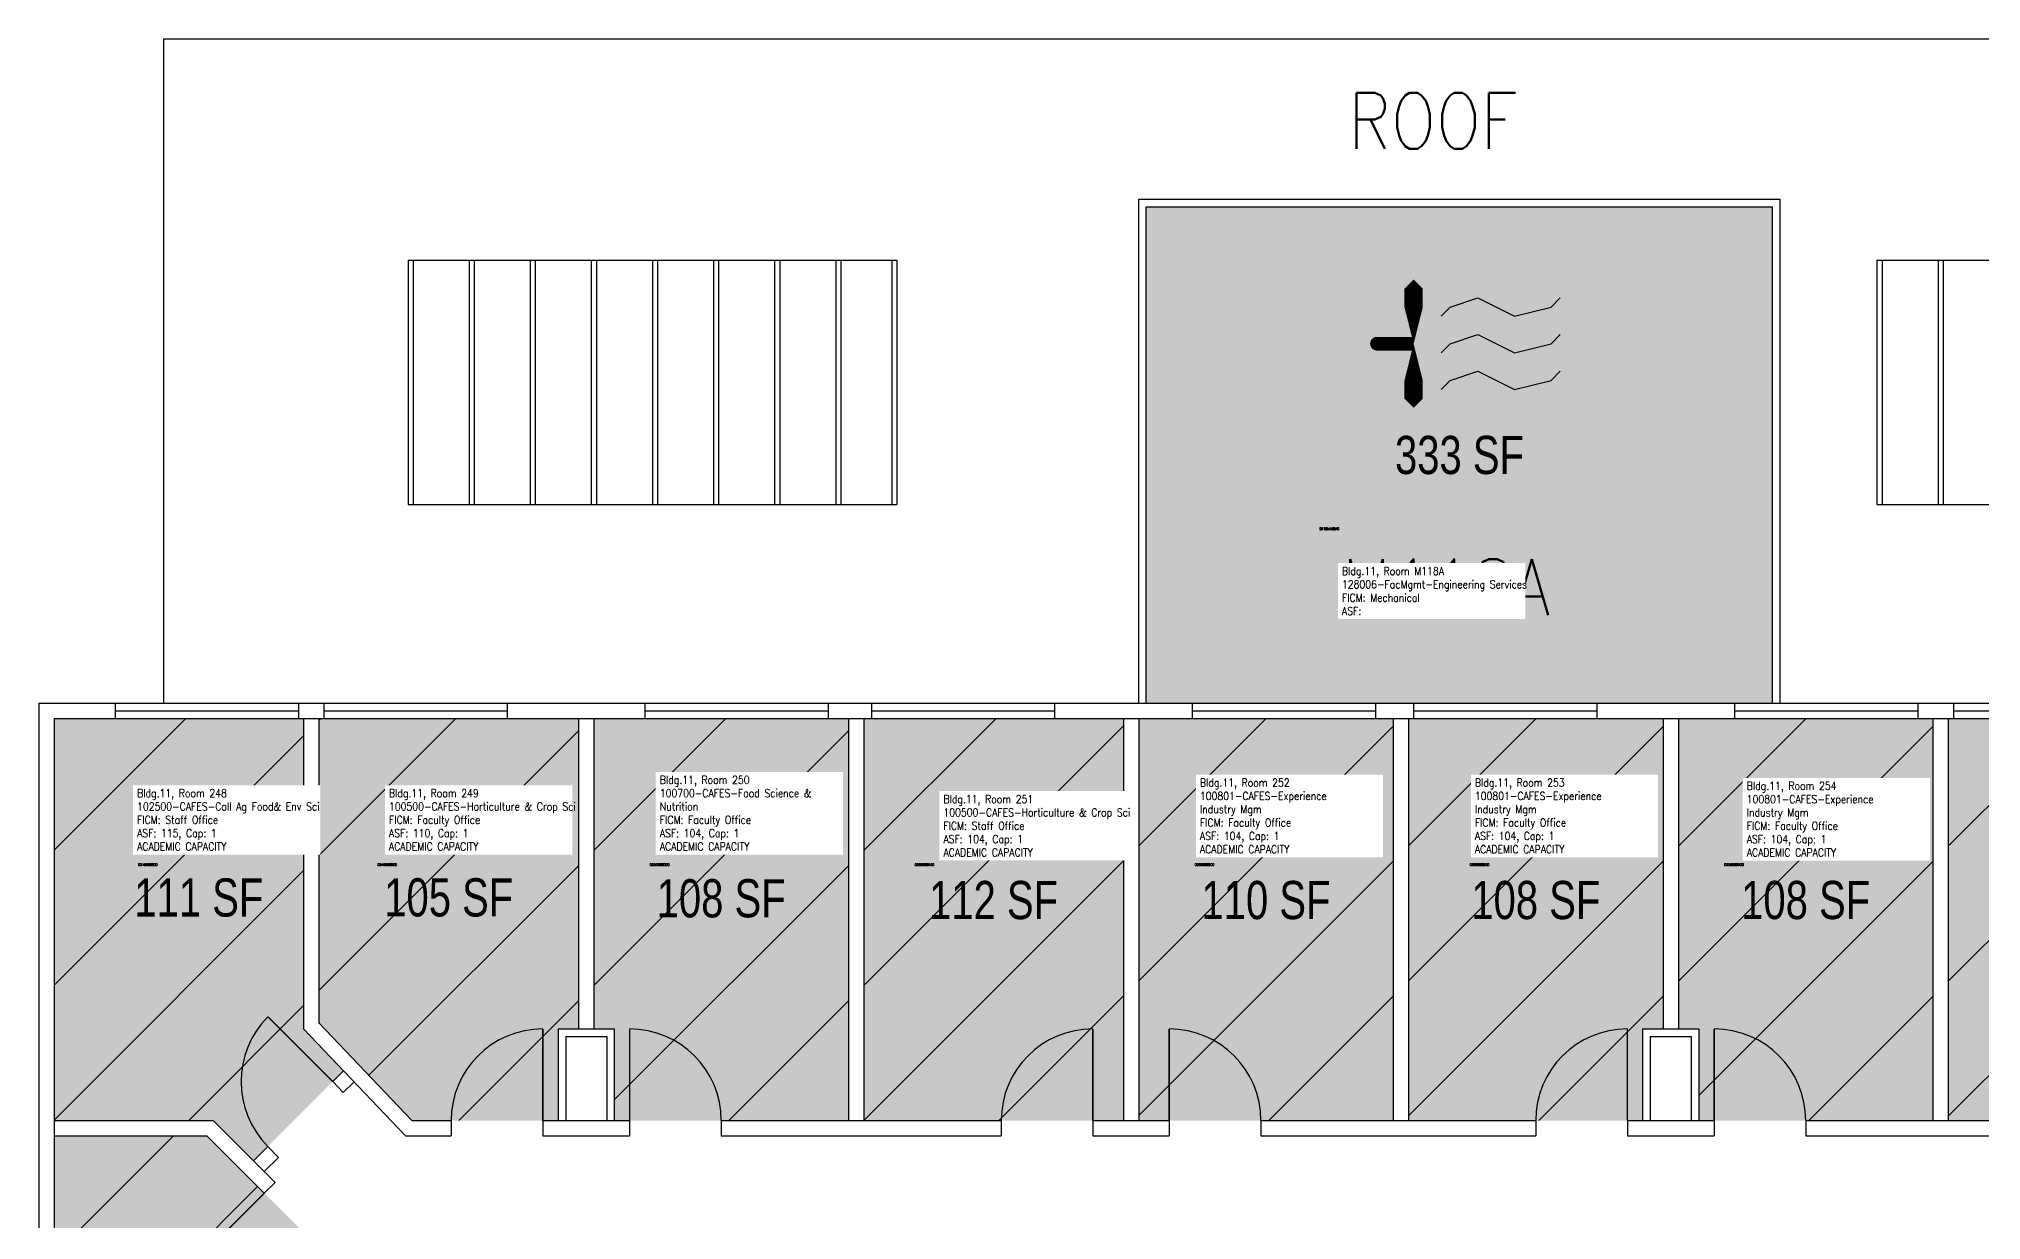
# Model space of a CAD drawing. Header units: inches. Extents: x -5 to 1845, y -233 to 2388.
# Drawn here: x -5 to 758, y 1924 to 2388 of the extents above; entities that cross this region are included whole.
import ezdxf
from ezdxf.enums import TextEntityAlignment as Align

# ---------------------------------------------------------------- set-up
doc = ezdxf.new("R2010")
doc.units = ezdxf.units.IN
doc.header["$LTSCALE"] = 0.25
doc.header["$MEASUREMENT"] = 0
doc.layers.get('0').update_dxf_attribs({"linetype": 'CONTINUOUS'})
for name, color, linetype in [('A-DOOR', 2, 'CONTINUOUS'), ('A-GLAZ', 1, 'CONTINUOUS'), ('A-GLAZ-SILL', 2, 'CONTINUOUS'), ('A-IDEN-ICON', 4, 'CONTINUOUS'), ('A-IDEN-RNUM', 7, 'CONTINUOUS'), ('A-IDEN-SNUM', 4, 'CONTINUOUS'), ('A-IDEN-VNUM', 4, 'CONTINUOUS'), ('A-ROOF', 2, 'CONTINUOUS'), ('A-WALL', 5, 'CONTINUOUS'), ('AREA-TEXT', 3, 'CONTINUOUS'), ('Rooms-Capacity', 4, 'CONTINUOUS'), ('Rooms-Category-Color', 7, 'CONTINUOUS'), ('Rooms-College-Color', 7, 'CONTINUOUS'), ('Rooms-Department-Color', 7, 'CONTINUOUS'), ('Rooms-Division-Color', 7, 'CONTINUOUS'), ('Rooms-Information', 7, 'CONTINUOUS')]:
    doc.layers.add(name, color=color, linetype=linetype)
doc.styles.add('AREA', font='arial.ttf', dxfattribs={"width": 0.75, "height": 24})
doc.styles.add('ROOMSNUMBER', font='txt.shx', dxfattribs={"height": 0.03})
doc.styles.add('ROOMVNUMBER', font='simplex.shx', dxfattribs={"width": 0.85})

# ---------------------------------------------------------------- blocks, each defined once
blk = doc.blocks.new('CPMECH')
for p, q in [((0.015, 0.035), (0.045, 0.045)), ((0.045, 0.045), (0.085, 0.025)), ((0.125, 0.035), (0.135, 0.045)), ((0.005, 0.025), (0.015, 0.035)), ((0.085, 0.025), (0.125, 0.035)), ((0.015, -0.005), (0.045, 0.005)), ((0.045, 0.005), (0.085, -0.015)), ((0.125, -0.005), (0.135, 0.005)), ((0.005, -0.015), (0.015, -0.005)), ((0.085, -0.015), (0.125, -0.005)), ((0.015, -0.045), (0.045, -0.035)), ((0.045, -0.035), (0.085, -0.055)), ((0.125, -0.045), (0.135, -0.035)), ((0.005, -0.055), (0.015, -0.045)), ((0.085, -0.055), (0.125, -0.045))]:
    blk.add_line(p, q)
for points in [[(-0.025, -0.005, 0, 0.02, 0), (-0.025, 0.035, 0.02, 0.02, 0), (-0.025, 0.055, 0.02, 0, 0), (-0.025, 0.065, 0, 0, 0)], [(-0.025, -0.005, 0, 0.02, 0), (-0.025, -0.045, 0.02, 0.02, 0), (-0.025, -0.065, 0.02, 0, 0), (-0.025, -0.075, 0, 0, 0)]]:
    blk.add_lwpolyline(points, format="xyseb")
at = {"const_width": 0.0075}
blk.add_lwpolyline([(-0.0682, -0.0069, 1), (-0.0618, -0.0031, 1)], format="xyb", close=True, dxfattribs=at)
at = {"const_width": 0.015}
blk.add_lwpolyline([(-0.025, -0.005), (-0.065, -0.005)], dxfattribs=at)

msp = doc.modelspace()

# ---------------------------------------------------------------- hatches: boundary and pattern name
at = {"layer": 'Rooms-Capacity'}
h = msp.add_hatch(dxfattribs=at)
h.set_pattern_fill('ANSI31', color=256, scale=300, style=0)
h.paths.add_polyline_path([(99, 2121.05), (1, 2121.05), (1, 1963.05), (63.49, 1963.05), (79.3, 1947.23), (114.66, 1982.59), (99, 1999.05)])
h = msp.add_hatch(dxfattribs=at)
h.set_pattern_fill('ANSI31', color=256, scale=300, style=0)
h.paths.add_polyline_path([(207, 2121.05), (105, 2121.05), (105, 2001.45), (141.54, 1963.05), (198.96, 1963.05), (198.96, 1999.05), (207, 1999.05)])
h = msp.add_hatch(dxfattribs=at)
h.set_pattern_fill('ANSI31', color=256, scale=300, style=0)
h.paths.add_polyline_path([(221.04, 1999.05), (221.04, 1963.05), (313, 1963.05), (313, 2121.05), (213, 2121.05), (213, 1999.05)])
h = msp.add_hatch(dxfattribs=at)
h.set_pattern_fill('ANSI31', color=256, scale=300, style=0)
h.paths.add_polyline_path([(421, 2121.05), (319, 2121.05), (319, 1963.05), (421, 1963.05)])
h = msp.add_hatch(dxfattribs=at)
h.set_pattern_fill('ANSI31', color=256, scale=300, style=0)
h.paths.add_polyline_path([(527, 2121.05), (427, 2121.05), (427, 1963.05), (527, 1963.05)])
h = msp.add_hatch(dxfattribs=at)
h.set_pattern_fill('ANSI31', color=256, scale=300, style=0)
h.paths.add_polyline_path([(632.99, 2121.05), (533, 2121.05), (533, 1963.05), (624.95, 1963.05), (624.95, 1999.05), (632.99, 1999.05)])
h = msp.add_hatch(dxfattribs=at)
h.set_pattern_fill('ANSI31', color=256, scale=300, style=0)
h.paths.add_polyline_path([(738.99, 2121.05), (638.99, 2121.05), (638.99, 1999.05), (647.03, 1999.05), (647.03, 1963.05), (738.99, 1963.05)])
h = msp.add_hatch(dxfattribs=at)
h.set_pattern_fill('ANSI31', color=256, scale=300, style=0)
h.paths.add_polyline_path([(744.99, 1963.05), (838.95, 1963.05), (838.95, 1999.05), (846.99, 1999.05), (846.99, 2121.05), (744.99, 2121.05)])
h = msp.add_hatch(dxfattribs=at)
h.set_pattern_fill('ANSI31', color=256, scale=300, style=0)
h.paths.add_polyline_path([(61, 1957.05), (1, 1957.05), (1, 1843.05), (139, 1843.05), (139, 1903.05), (115, 1903.05)])
at = {"layer": 'Rooms-Category-Color', "true_color": 0xadadad}
msp.add_hatch(color=253, dxfattribs=at).paths.add_polyline_path([(676, 2322.05), (430, 2322.05), (430, 2127.05), (448, 2127.05), (520, 2127.05), (535, 2127.05), (607, 2127.05), (661, 2127.05), (676, 2127.05)])
at = {"layer": 'Rooms-Category-Color', "true_color": 0xfa9ba3}
for points in [[(99, 2121.05), (1, 2121.05), (1, 1963.05), (63.49, 1963.05), (79.3, 1947.23), (114.66, 1982.59), (99, 1999.05)], [(207, 2121.05), (105, 2121.05), (105, 2001.45), (141.54, 1963.05), (198.96, 1963.05), (198.96, 1999.05), (207, 1999.05)], [(221.04, 1999.05), (221.04, 1963.05), (313, 1963.05), (313, 2121.05), (213, 2121.05), (213, 1999.05)], [(421, 2121.05), (319, 2121.05), (319, 1963.05), (421, 1963.05)], [(527, 2121.05), (427, 2121.05), (427, 1963.05), (527, 1963.05)], [(632.99, 2121.05), (533, 2121.05), (533, 1963.05), (624.95, 1963.05), (624.95, 1999.05), (632.99, 1999.05)], [(738.99, 2121.05), (638.99, 2121.05), (638.99, 1999.05), (647.03, 1999.05), (647.03, 1963.05), (738.99, 1963.05)], [(744.99, 1963.05), (838.95, 1963.05), (838.95, 1999.05), (846.99, 1999.05), (846.99, 2121.05), (744.99, 2121.05)], [(61, 1957.05), (1, 1957.05), (1, 1843.05), (139, 1843.05), (139, 1903.05), (115, 1903.05)]]:
    msp.add_hatch(color=241, dxfattribs=at).paths.add_polyline_path(points)
at = {"layer": 'Rooms-College-Color', "true_color": 0xadadad}
msp.add_hatch(color=253, dxfattribs=at).paths.add_polyline_path([(676, 2322.05), (430, 2322.05), (430, 2127.05), (448, 2127.05), (520, 2127.05), (535, 2127.05), (607, 2127.05), (661, 2127.05), (676, 2127.05)])
at = {"layer": 'Rooms-College-Color', "true_color": 0xe3c5e1}
for points in [[(99, 2121.05), (1, 2121.05), (1, 1963.05), (63.49, 1963.05), (79.3, 1947.23), (114.66, 1982.59), (99, 1999.05)], [(207, 2121.05), (105, 2121.05), (105, 2001.45), (141.54, 1963.05), (198.96, 1963.05), (198.96, 1999.05), (207, 1999.05)], [(221.04, 1999.05), (221.04, 1963.05), (313, 1963.05), (313, 2121.05), (213, 2121.05), (213, 1999.05)], [(421, 2121.05), (319, 2121.05), (319, 1963.05), (421, 1963.05)], [(527, 2121.05), (427, 2121.05), (427, 1963.05), (527, 1963.05)], [(632.99, 2121.05), (533, 2121.05), (533, 1963.05), (624.95, 1963.05), (624.95, 1999.05), (632.99, 1999.05)], [(738.99, 2121.05), (638.99, 2121.05), (638.99, 1999.05), (647.03, 1999.05), (647.03, 1963.05), (738.99, 1963.05)], [(744.99, 1963.05), (838.95, 1963.05), (838.95, 1999.05), (846.99, 1999.05), (846.99, 2121.05), (744.99, 2121.05)], [(61, 1957.05), (1, 1957.05), (1, 1843.05), (139, 1843.05), (139, 1903.05), (115, 1903.05)]]:
    msp.add_hatch(color=254, dxfattribs=at).paths.add_polyline_path(points)
at = {"layer": 'Rooms-Department-Color', "true_color": 0xacacac}
msp.add_hatch(color=253, dxfattribs=at).paths.add_polyline_path([(676, 2322.05), (430, 2322.05), (430, 2127.05), (448, 2127.05), (520, 2127.05), (535, 2127.05), (607, 2127.05), (661, 2127.05), (676, 2127.05)])
at = {"layer": 'Rooms-Department-Color', "true_color": 0xe3c5e1}
for points in [[(99, 2121.05), (1, 2121.05), (1, 1963.05), (63.49, 1963.05), (79.3, 1947.23), (114.66, 1982.59), (99, 1999.05)], [(207, 2121.05), (105, 2121.05), (105, 2001.45), (141.54, 1963.05), (198.96, 1963.05), (198.96, 1999.05), (207, 1999.05)], [(221.04, 1999.05), (221.04, 1963.05), (313, 1963.05), (313, 2121.05), (213, 2121.05), (213, 1999.05)], [(421, 2121.05), (319, 2121.05), (319, 1963.05), (421, 1963.05)], [(527, 2121.05), (427, 2121.05), (427, 1963.05), (527, 1963.05)], [(632.99, 2121.05), (533, 2121.05), (533, 1963.05), (624.95, 1963.05), (624.95, 1999.05), (632.99, 1999.05)], [(738.99, 2121.05), (638.99, 2121.05), (638.99, 1999.05), (647.03, 1999.05), (647.03, 1963.05), (738.99, 1963.05)], [(744.99, 1963.05), (838.95, 1963.05), (838.95, 1999.05), (846.99, 1999.05), (846.99, 2121.05), (744.99, 2121.05)], [(61, 1957.05), (1, 1957.05), (1, 1843.05), (139, 1843.05), (139, 1903.05), (115, 1903.05)]]:
    msp.add_hatch(color=254, dxfattribs=at).paths.add_polyline_path(points)
at = {"layer": 'Rooms-Division-Color', "true_color": 0xadadad}
msp.add_hatch(color=253, dxfattribs=at).paths.add_polyline_path([(676, 2322.05), (430, 2322.05), (430, 2127.05), (448, 2127.05), (520, 2127.05), (535, 2127.05), (607, 2127.05), (661, 2127.05), (676, 2127.05)])
at = {"layer": 'Rooms-Division-Color', "true_color": 0xe3c5e1}
for points in [[(99, 2121.05), (1, 2121.05), (1, 1963.05), (63.49, 1963.05), (79.3, 1947.23), (114.66, 1982.59), (99, 1999.05)], [(207, 2121.05), (105, 2121.05), (105, 2001.45), (141.54, 1963.05), (198.96, 1963.05), (198.96, 1999.05), (207, 1999.05)], [(221.04, 1999.05), (221.04, 1963.05), (313, 1963.05), (313, 2121.05), (213, 2121.05), (213, 1999.05)], [(421, 2121.05), (319, 2121.05), (319, 1963.05), (421, 1963.05)], [(527, 2121.05), (427, 2121.05), (427, 1963.05), (527, 1963.05)], [(632.99, 2121.05), (533, 2121.05), (533, 1963.05), (624.95, 1963.05), (624.95, 1999.05), (632.99, 1999.05)], [(738.99, 2121.05), (638.99, 2121.05), (638.99, 1999.05), (647.03, 1999.05), (647.03, 1963.05), (738.99, 1963.05)], [(744.99, 1963.05), (838.95, 1963.05), (838.95, 1999.05), (846.99, 1999.05), (846.99, 2121.05), (744.99, 2121.05)], [(61, 1957.05), (1, 1957.05), (1, 1843.05), (139, 1843.05), (139, 1903.05), (115, 1903.05)]]:
    msp.add_hatch(color=254, dxfattribs=at).paths.add_polyline_path(points)

# ---------------------------------------------------------------- linework, layer by layer
at = {"layer": 'A-DOOR', "const_width": 0.6}
for points in [[(110.42, 1978.35), (84.96, 2003.8)], [(192.96, 1963.05), (192.96, 1999.05)], [(227.04, 1963.05), (227.04, 1999.05)], [(409, 1963.05), (409, 1999.05)], [(439, 1963.05), (439, 1999.05)], [(618.95, 1963.05), (618.95, 1999.05)], [(653.03, 1963.05), (653.03, 1999.05)], [(83.54, 1934.5), (58.09, 1909.05)]]:
    msp.add_lwpolyline(points, dxfattribs=at)
at = {"layer": 'A-DOOR'}
for centre, start, end in [((110.42, 1978.35), 135, 225), ((192.96, 1963.05), 90, 180), ((227.04, 1963.05), 360, 90), ((409, 1963.05), 90, 180), ((439, 1963.05), 360, 90), ((618.95, 1963.05), 90, 180), ((653.03, 1963.05), 360, 90)]:
    msp.add_arc(centre, 36, start, end, dxfattribs=at)
at = {"layer": 'A-GLAZ'}
for p, q in [((25, 2124.05), (97, 2124.05)), ((107, 2124.05), (179, 2124.05)), ((233, 2124.05), (305, 2124.05)), ((322, 2124.05), (394, 2124.05)), ((448, 2124.05), (520, 2124.05)), ((535, 2124.05), (607, 2124.05)), ((661, 2124.05), (733, 2124.05)), ((747.01, 2124.05), (819.01, 2124.05))]:
    msp.add_line(p, q, dxfattribs=at)
at = {"layer": 'A-GLAZ-SILL'}
for p, q in [((25, 2127.05), (97, 2127.05)), ((25, 2121.05), (97, 2121.05)), ((107, 2127.05), (179, 2127.05)), ((107, 2121.05), (179, 2121.05)), ((233, 2127.05), (305, 2127.05)), ((233, 2121.05), (305, 2121.05)), ((322, 2127.05), (394, 2127.05)), ((322, 2121.05), (394, 2121.05)), ((448, 2127.05), (520, 2127.05)), ((448, 2121.05), (520, 2121.05)), ((535, 2127.05), (607, 2127.05)), ((535, 2121.05), (607, 2121.05)), ((661, 2127.05), (733, 2127.05)), ((661, 2121.05), (733, 2121.05)), ((747.01, 2127.05), (819.01, 2127.05)), ((747.01, 2121.05), (819.01, 2121.05))]:
    msp.add_line(p, q, dxfattribs=at)
at = {"layer": 'A-ROOF'}
for p, q in [((44, 2388.04), (1005, 2388.04)), ((44, 2388.04), (44, 2127.05)), ((140, 2301.05), (140, 2205.05)), ((140, 2301.05), (332, 2301.05)), ((142, 2301.05), (142, 2205.05)), ((164, 2301.05), (164, 2205.05)), ((166, 2301.05), (166, 2205.05)), ((188, 2301.05), (188, 2205.05)), ((190, 2301.05), (190, 2205.05)), ((212, 2301.05), (212, 2205.05)), ((214, 2301.05), (214, 2205.05)), ((236, 2301.05), (236, 2205.05)), ((238, 2301.05), (238, 2205.05)), ((260, 2301.05), (260, 2205.05)), ((262, 2301.05), (262, 2205.05)), ((284, 2301.05), (284, 2205.05)), ((286, 2301.05), (286, 2205.05)), ((308, 2301.05), (308, 2205.05)), ((310, 2301.05), (310, 2205.05)), ((330, 2301.05), (330, 2205.05)), ((332, 2301.05), (332, 2205.05)), ((717, 2301.05), (909, 2301.05)), ((717, 2301.05), (717, 2205.05)), ((719, 2301.05), (719, 2205.05)), ((741, 2301.05), (741, 2205.05)), ((743, 2301.05), (743, 2205.05)), ((140, 2205.05), (332, 2205.05)), ((717, 2205.05), (909, 2205.05))]:
    msp.add_line(p, q, dxfattribs=at)
at = {"layer": 'A-WALL'}
for p, q in [((427, 2325.05), (679, 2325.05)), ((427, 2127.05), (427, 2325.05)), ((430, 2322.05), (676, 2322.05)), ((430, 2127.05), (430, 2322.05)), ((676, 2127.05), (676, 2322.05)), ((679, 2127.05), (679, 2325.05)), ((-5, 2127.05), (-5, 1837.05)), ((-5, 2127.05), (25, 2127.05)), ((1, 2121.05), (1, 1843.05)), ((1, 2121.05), (25, 2121.05)), ((25, 2127.05), (25, 2121.05)), ((97, 2127.05), (97, 2121.05)), ((97, 2127.05), (107, 2127.05)), ((97, 2121.05), (107, 2121.05)), ((99, 2121.05), (99, 1999.05)), ((105, 2121.05), (105, 2001.45)), ((107, 2127.05), (107, 2121.05)), ((179, 2127.05), (179, 2121.05)), ((179, 2127.05), (233, 2127.05)), ((179, 2121.05), (233, 2121.05)), ((207, 2121.05), (207, 1999.05)), ((213, 2121.05), (213, 1999.05)), ((233, 2127.05), (233, 2121.05)), ((305, 2127.05), (305, 2121.05)), ((305, 2127.05), (322, 2127.05)), ((305, 2121.05), (322, 2121.05)), ((313, 2121.05), (313, 1963.05)), ((319, 2121.05), (319, 1963.05)), ((322, 2127.05), (322, 2121.05)), ((394, 2127.05), (394, 2121.05)), ((394, 2127.05), (448, 2127.05)), ((394, 2121.05), (448, 2121.05)), ((421, 2121.05), (421, 1963.05)), ((427, 2121.05), (427, 1963.05)), ((448, 2127.05), (448, 2121.05)), ((520, 2127.05), (520, 2121.05)), ((520, 2127.05), (535, 2127.05)), ((520, 2121.05), (535, 2121.05)), ((527, 2121.05), (527, 1963.05)), ((533, 2121.05), (533, 1963.05)), ((535, 2127.05), (535, 2121.05)), ((607, 2127.05), (607, 2121.05)), ((607, 2127.05), (661, 2127.05)), ((607, 2121.05), (661, 2121.05)), ((632.99, 2121.05), (632.99, 1999.05)), ((638.99, 2121.05), (638.99, 1999.05)), ((661, 2127.05), (661, 2121.05)), ((733, 2127.05), (733, 2121.05)), ((733, 2127.05), (747.01, 2127.05)), ((733, 2121.05), (747.01, 2121.05)), ((738.99, 2121.05), (738.99, 1963.05)), ((744.99, 2121.05), (744.99, 1963.05)), ((747.01, 2127.05), (747.01, 2121.05)), ((138.96, 1957.05), (99, 1999.05)), ((141.54, 1963.05), (105, 2001.45)), ((198.96, 1999.05), (221.04, 1999.05)), ((198.96, 1999.05), (198.96, 1963.05)), ((221.04, 1999.05), (221.04, 1963.05)), ((624.95, 1999.05), (647.03, 1999.05)), ((624.95, 1999.05), (624.95, 1963.05)), ((647.03, 1999.05), (647.03, 1963.05)), ((201.96, 1996.05), (201.96, 1963.05)), ((201.96, 1996.05), (218.04, 1996.05)), ((218.04, 1996.05), (218.04, 1963.05)), ((627.95, 1996.05), (644.03, 1996.05)), ((627.95, 1996.05), (627.95, 1963.05)), ((644.03, 1996.05), (644.03, 1963.05)), ((114.56, 1982.48), (110.42, 1978.35)), ((114.55, 1974), (110.42, 1978.35)), ((118.8, 1978.24), (114.55, 1974)), ((1, 1963.05), (63.49, 1963.05)), ((63.49, 1963.05), (87.79, 1938.75)), ((141.54, 1963.05), (156.96, 1963.05)), ((156.96, 1963.05), (156.96, 1957.05)), ((192.96, 1963.05), (192.96, 1957.05)), ((192.96, 1963.05), (227.04, 1963.05)), ((227.04, 1963.05), (227.04, 1957.05)), ((263.04, 1963.05), (263.04, 1957.05)), ((263.04, 1963.05), (373, 1963.05)), ((373, 1963.05), (373, 1957.05)), ((409, 1963.05), (409, 1957.05)), ((409, 1963.05), (439, 1963.05)), ((439, 1963.05), (439, 1957.05)), ((475, 1963.05), (475, 1957.05)), ((475, 1963.05), (582.95, 1963.05)), ((582.95, 1963.05), (582.95, 1957.05)), ((618.95, 1963.05), (618.95, 1957.05)), ((618.95, 1963.05), (653.03, 1963.05)), ((653.03, 1963.05), (653.03, 1957.05)), ((689.03, 1963.05), (689.03, 1957.05)), ((689.03, 1963.05), (796.95, 1963.05)), ((1, 1957.05), (61, 1957.05)), ((1, 1957.05), (61, 1957.05)), ((61, 1957.05), (83.54, 1934.5)), ((138.96, 1957.05), (156.96, 1957.05)), ((192.96, 1957.05), (227.04, 1957.05)), ((263.04, 1957.05), (373, 1957.05)), ((409, 1957.05), (439, 1957.05)), ((475, 1957.05), (582.95, 1957.05)), ((618.95, 1957.05), (653.03, 1957.05)), ((689.03, 1957.05), (796.95, 1957.05)), ((84.96, 1952.89), (79.3, 1947.23)), ((89.09, 1948.53), (83.54, 1942.99)), ((89.09, 1948.53), (84.95, 1952.88)), ((87.79, 1938.75), (83.54, 1934.5))]:
    msp.add_line(p, q, dxfattribs=at)

# ---------------------------------------------------------------- block references
at = {"layer": 'A-IDEN-ICON', "xscale": 360, "yscale": 360, "zscale": 360, "rotation": 359.9999999951086}
msp.add_blockref('CPMECH', (544, 2270.05), dxfattribs=at)

# ---------------------------------------------------------------- texts
at = {"layer": 'A-IDEN-RNUM', "style": 'ROOMSNUMBER', "width": 0.85}
for s, p in [('M118-A0', (498, 2195.05)), ('0248-00', (34, 2063.05)), ('0249-00', (128, 2063.05)), ('0250-00', (235, 2063.05)), ('0251-00', (339, 2063.05)), ('0252-00', (449, 2063.05)), ('0253-00', (557, 2063.05)), ('0254-00', (657, 2063.05))]:
    msp.add_text(s, height=1, dxfattribs=at).set_placement(p)
at = {"layer": 'A-IDEN-SNUM', "style": 'ROOMSNUMBER', "width": 0.85}
for s, p in [('0110M118A0', (498, 2195.05)), ('0110024800', (34, 2063.05)), ('0110024900', (128, 2063.05)), ('0110025000', (235, 2063.05)), ('0110025100', (339, 2063.05)), ('0110025200', (449, 2063.05)), ('0110025300', (557, 2063.05)), ('0110025400', (657, 2063.05))]:
    msp.add_text(s, height=1, dxfattribs=at).set_placement(p)
at = {"layer": 'A-IDEN-VNUM', "style": 'ROOMVNUMBER', "width": 0.85}
for s, p in [('ROOF', (509.29, 2344.8)), ('M118A', (506.84, 2161.66)), ('248', (33.59, 2069.13)), ('249', (132.53, 2069.13)), ('250', (238.91, 2069.13)), ('251', (350.31, 2066.79)), ('252', (451.05, 2068.03)), ('253', (559.05, 2068.03)), ('254', (665.84, 2066.77))]:
    msp.add_text(s, height=22, dxfattribs=at).set_placement(p)
at = {"layer": 'AREA-TEXT', "style": 'AREA', "width": 0.75}
for s, p in [('333 SF', (553, 2224.55)), ('111 SF', (57.83, 2050.67)), ('105 SF', (156, 2050.72)), ('108 SF', (263, 2050.37)), ('112 SF', (370, 2049.68)), ('110 SF', (477, 2049.68)), ('108 SF', (582.99, 2049.68)), ('108 SF', (688.99, 2049.69))]:
    msp.add_text(s, height=15, dxfattribs=at).set_placement(p, align=Align.MIDDLE_CENTER)

# ---------------------------------------------------------------- next in the draw order: texts
at = {"layer": 'Rooms-Information', "width": 70.4, "attachment_point": 7, "style": 'ROOMVNUMBER', "bg_fill": 3, "box_fill_scale": 1.5, "bg_fill_color": 256, "bg_fill_true_color": 13158600, "bg_fill_transparency": 0}
for s, insert, char_height in [('Bldg.11, Room M118A^M^J128006-FacMgmt-Engineering Services^M^JFICM: Mechanical^M^JASF: ', (506.84, 2161.66), 3.1429), ('Bldg.11, Room 250^M^J100700-CAFES-Food Science & Nutrition^M^JFICM: Faculty Office^M^JASF: 104, Cap: 1^M^JACADEMIC CAPACITY', (238.91, 2069.13), 3.14286), ('Bldg.11, Room 252^M^J100801-CAFES-Experience Industry Mgm^M^JFICM: Faculty Office^M^JASF: 104, Cap: 1^M^JACADEMIC CAPACITY', (451.05, 2068.03), 3.14286), ('Bldg.11, Room 253^M^J100801-CAFES-Experience Industry Mgm^M^JFICM: Faculty Office^M^JASF: 104, Cap: 1^M^JACADEMIC CAPACITY', (559.05, 2068.03), 3.14286), ('Bldg.11, Room 248^M^J102500-CAFES-Coll Ag Food& Env Sci^M^JFICM: Staff Office^M^JASF: 115, Cap: 1^M^JACADEMIC CAPACITY', (33.59, 2069.13), 3.14286), ('Bldg.11, Room 249^M^J100500-CAFES-Horticulture & Crop Sci^M^JFICM: Faculty Office^M^JASF: 110, Cap: 1^M^JACADEMIC CAPACITY', (132.53, 2069.13), 3.14286), ('Bldg.11, Room 251^M^J100500-CAFES-Horticulture & Crop Sci^M^JFICM: Staff Office^M^JASF: 104, Cap: 1^M^JACADEMIC CAPACITY', (350.31, 2066.79), 3.14286), ('Bldg.11, Room 254^M^J100801-CAFES-Experience Industry Mgm^M^JFICM: Faculty Office^M^JASF: 104, Cap: 1^M^JACADEMIC CAPACITY', (665.84, 2066.77), 3.14286)]:
    msp.add_mtext(s, dxfattribs=dict(at, insert=insert, char_height=char_height))

doc.saveas('drawing.dxf')
